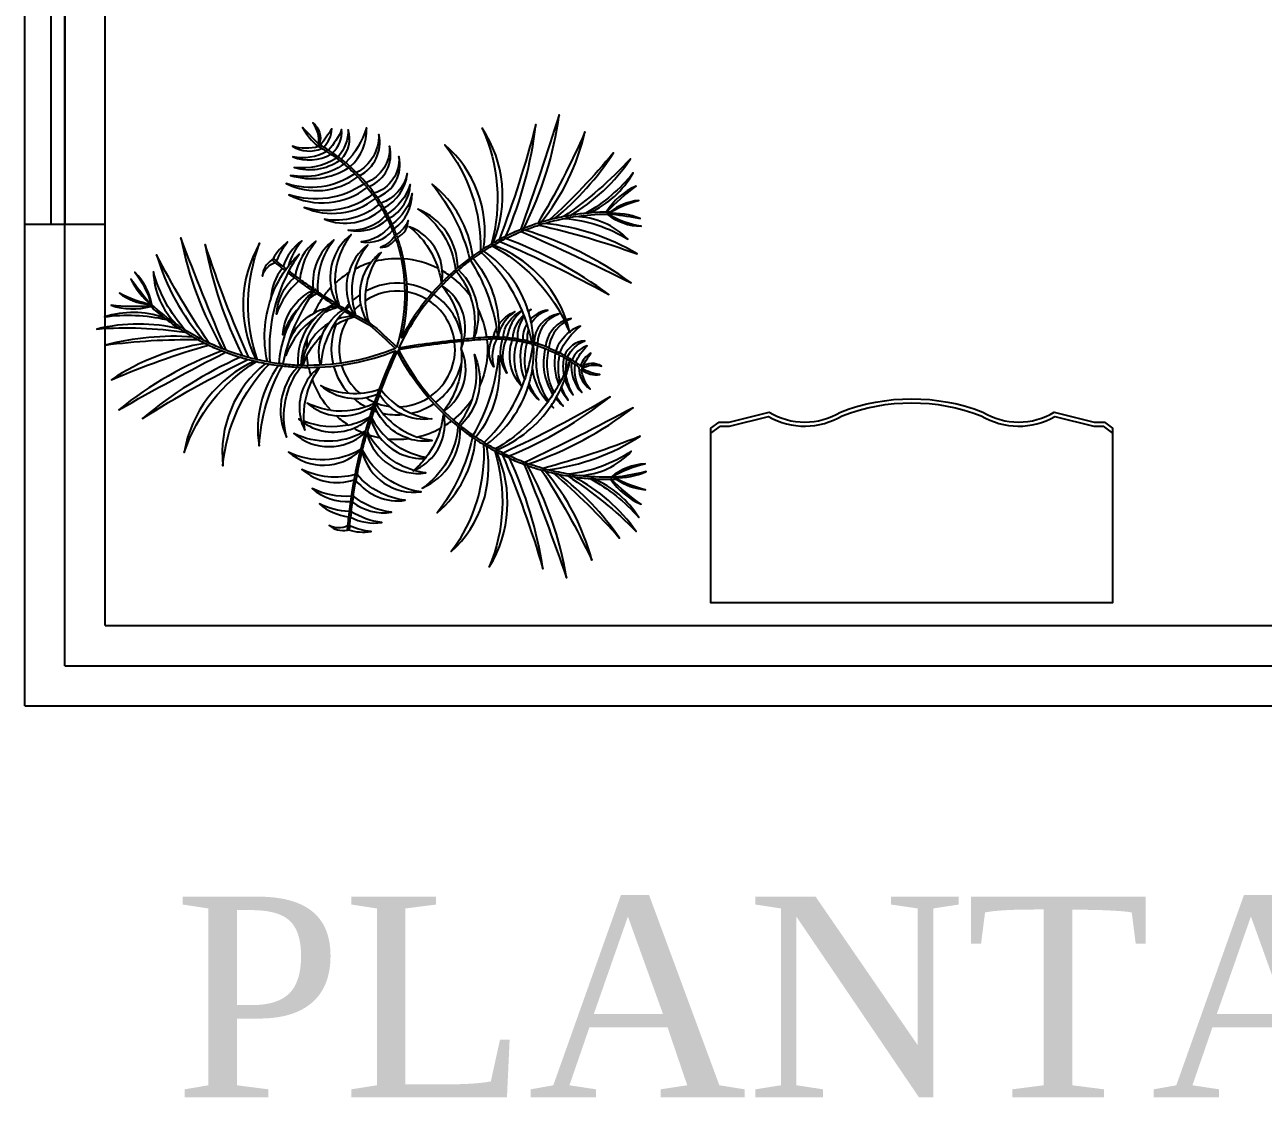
# Model space of a CAD drawing. Extents: x 220.6 to 320.1, y 139.4 to 202.4.
# Drawn here: x 226.362 to 229.448, y 172.025 to 174.705 of the extents above; entities that cross this region are included whole.
import ezdxf

# ---------------------------------------------------------------- set-up
doc = ezdxf.new("R2010")
doc.units = 0
doc.layers.get('0').update_dxf_attribs({"linetype": 'CONTINUOUS'})
for name, color, linetype in [('DIVISORIA', 5, 'CONTINUOUS'), ('Layer1', 252, 'CONTINUOUS'), ('MOBIL', 7, 'CONTINUOUS'), ('MOBIL-I', 251, 'CONTINUOUS'), ('VEGET', 64, 'CONTINUOUS'), ('VEGET-I', 62, 'CONTINUOUS')]:
    doc.layers.add(name, color=color, linetype=linetype)
doc.styles.add('STYLE2', font='times.ttf', dxfattribs={"height": 0.15})

# ---------------------------------------------------------------- blocks, each defined once
blk = doc.blocks.new('Arca')
at = {"layer": 'MOBIL'}
blk.add_lwpolyline([(0.5, -0.435), (0.48, -0.45), (0.455, -0.45), (0.355, -0.475, 0.28169), (0.1775, -0.475, -0.186207), (-0.1775, -0.475, 0.28169), (-0.355, -0.475), (-0.455, -0.45), (-0.48, -0.45), (-0.5, -0.435), (-0.5, 0), (0.5, 0)], format="xyb", close=True, dxfattribs=at)
at = {"layer": 'MOBIL-I'}
blk.add_lwpolyline([(0.5, -0.4225), (0.4767, -0.44), (0.4538, -0.44), (0.3566, -0.4643, 0.27396), (0.1731, -0.466, -0.185255), (-0.1731, -0.466, 0.27396), (-0.3566, -0.4643), (-0.4538, -0.44), (-0.4767, -0.44), (-0.5, -0.4225)], format="xyb", dxfattribs=at)
blk = doc.blocks.new('Veget_12')
at = {"layer": 'VEGET'}
for points in [[(-0.1955, 0.5108, 0.196497), (-0.2103, 0.5634, -0.339351), (-0.1943, 0.5098, -0.001093), (-0.1943, 0.5096), (-0.2355, 0.5522, 0.109533), (-0.1964, 0.5051, -0.000646), (-0.1954, 0.5045, -0.146881), (-0.261, 0.5055, 0.249702), (-0.1876, 0.5, -0.008474), (-0.1754, 0.4925, -0.182999), (-0.2601, 0.4787, 0.227209), (-0.1649, 0.4856, -0.010091), (-0.151, 0.4758, -0.182927), (-0.2566, 0.4527, 0.229826), (-0.1436, 0.4701, -0.008605), (-0.1323, 0.461, -0.199295), (-0.2653, 0.4327, 0.221467), (-0.1213, 0.4515, -0.01266), (-0.1057, 0.4369, -0.241086), (-0.2766, 0.4128, 0.288134), (-0.0982, 0.4293, -0.014047), (-0.0822, 0.4117, -0.231299), (-0.2696, 0.3842, 0.289254), (-0.0743, 0.4023, -0.012414), (-0.0615, 0.3857, -0.248707), (-0.2315, 0.353, 0.280333), (-0.0541, 0.3753, -0.010048), (-0.0448, 0.3611, -0.231558), (-0.1812, 0.3235, 0.285972), (-0.0374, 0.3487, -0.010639), (-0.0287, 0.333, -0.236286), (-0.1222, 0.2958, 0.228942), (-0.0236, 0.3231, -0.010354), (-0.0162, 0.3073, -0.199826), (-0.0893, 0.2672, 0.275871), (-0.0112, 0.2954, -0.008857), (-0.0058, 0.2814, -0.154321), (-0.0416, 0.2533, 0.258261), (-0.0035, 0.2749, -0.030774), (0.0105, 0.2249, 0.073569)], [(0.1358, -0.1796, 0.008761), (0.1515, -0.1928, -0.228296), (0.0626, -0.3466, 0.30667), (0.1573, -0.1975, 0.016073), (0.1875, -0.2199, -0.111271), (0.1, -0.408, 0.196953), (0.1955, -0.2254, 0.010075), (0.2154, -0.2382, -0.174181), (0.135, -0.5049, 0.2582), (0.2232, -0.2428, 0.009787), (0.2431, -0.2541, -0.175168), (0.2295, -0.5432, 0.249628), (0.2478, -0.2566, 0.007062), (0.2626, -0.2642, -0.026555), (0.3634, -0.5479, 0.070199), (0.28, -0.2724, 0.016905), (0.3166, -0.2875, -0.011876), (0.422, -0.5705, 0.083846), (0.3249, -0.2905, 0.015718), (0.36, -0.3018, -0.031946), (0.485, -0.5261, 0.11194), (0.3691, -0.3043, 0.008888), (0.3893, -0.3094, -0.036883), (0.5541, -0.4717, 0.081452), (0.4024, -0.3123, 0.009879), (0.4251, -0.3165, -0.057239), (0.5959, -0.4551, 0.118477), (0.4407, -0.3189, 0.017265), (0.4809, -0.3231, -0.090095), (0.6018, -0.4199, 0.156383), (0.4894, -0.3236, 0.018041), (0.5317, -0.3244, 0.144632), (0.608, -0.3871, -0.03724), (0.5326, -0.3244, 0.005673), (0.5459, -0.324, 0.137026), (0.619, -0.3508, -0.07322), (0.541, -0.3204, 0.11371), (0.6207, -0.3055, -0.016598), (0.5516, -0.3188, -0.007537), (0.5341, -0.3194, -0.091874), (0.6177, -0.2864, 0.164846), (0.533, -0.3194, -0.034164), (0.4538, -0.3156, 0.198599), (0.5834, -0.255, -0.116154), (0.4287, -0.3121, -0.022934), (0.3766, -0.3011, 0.108995), (0.6056, -0.2176, -0.031808), (0.3627, -0.2974, -0.015992), (0.3273, -0.2861, 0.083632), (0.5878, -0.1464, -0.011872), (0.3184, -0.2829, -0.018411), (0.279, -0.2664, 0.071243), (0.5311, -0.1189, -0.026608), (0.264, -0.2593, -0.007675), (0.2482, -0.2512, 0.145995), (0.3837, -0.141, 0.012828), (0.3896, -0.1463, -0.011311), (0.3845, -0.1399, 0.016484), (0.3952, -0.1229, 0.048154), (0.414, -0.1425, -0.044838), (0.3971, -0.1196, 0.018482), (0.4075, -0.0995, 0.057754), (0.4259, -0.1273, -0.061447), (0.4098, -0.0945, 0.017061), (0.4177, -0.0752, 0.101227), (0.4385, -0.1141, -0.102531), (0.4213, -0.065, 0.029389), (0.4306, -0.0303, -0.003222), (0.4344, -0.0328, 0.225947), (0.4598, -0.1084, -0.181854), (0.4432, -0.0387, -0.008531), (0.453, -0.0458, 0.247708), (0.4809, -0.1004, -0.143025), (0.4592, -0.0513, 0.219665), (0.505, -0.0635, -0.099835), (0.4604, -0.0487, -0.21884), (0.5091, -0.0428, 0.315728), (0.4601, -0.0449, -0.001312), (0.4826, -0.0103, 0.181035), (0.4563, -0.0419, 0.00655), (0.4446, -0.0336, -0.089212), (0.4733, 0.008, 0.223385), (0.4357, -0.0276, 0.00969), (0.4239, -0.0203, -0.181136), (0.4674, 0.0204, 0.289028), (0.417, -0.0163, 0.007628), (0.4051, -0.01, -0.125725), (0.457, 0.0573, 0.079591), (0.4297, 0.043, 0.023263), (0.4219, 0.0704, -0.036773), (0.4336, 0.076, 0.041452), (0.4211, 0.0726, 0.223184), (0.24, 0.2589, -0.007675), (0.2556, 0.2676, -0.026608), (0.5271, 0.1358, 0.071243), (0.2703, 0.2752, -0.018411), (0.3093, 0.2929, -0.011872), (0.5828, 0.165, 0.083632), (0.318, 0.2964, -0.015992), (0.353, 0.3088, -0.031808), (0.5983, 0.2368, 0.108995), (0.3668, 0.313, -0.022934), (0.4185, 0.3256, -0.116154), (0.575, 0.2735, 0.198599), (0.4435, 0.3299, -0.034164), (0.5226, 0.3362, 0.164846), (0.6083, 0.306, -0.091874), (0.5236, 0.3362, -0.005552), (0.5365, 0.3362, -0.016458), (0.6055, 0.3253, 0.11371), (0.5253, 0.3376, -0.07322), (0.6023, 0.3704, 0.137372), (0.5299, 0.3413, 0.003388), (0.522, 0.3412, -0.03724), (0.5953, 0.4062, 0.144632), (0.5211, 0.3412, 0.018041), (0.4789, 0.3391, 0.156383), (0.5881, 0.4388, -0.090095), (0.4704, 0.3383, 0.017265), (0.4303, 0.3328, 0.118477), (0.5811, 0.4739, -0.057239), (0.4148, 0.3299, 0.009879), (0.3922, 0.3249, 0.081452), (0.5388, 0.4891, -0.036883), (0.3792, 0.3216, 0.008888), (0.3592, 0.3159, 0.11194), (0.468, 0.5413, -0.031946), (0.3502, 0.3131, 0.015718), (0.3155, 0.3007, 0.083846), (0.4036, 0.5837, -0.011876), (0.3073, 0.2974, 0.016905), (0.2711, 0.2812, 0.070199), (0.3458, 0.5592, -0.026555), (0.254, 0.2724, 0.007062), (0.2395, 0.2644, 0.249628), (0.2121, 0.5502, -0.175168), (0.2349, 0.2617, 0.009787), (0.2153, 0.2498, 0.2582), (0.1189, 0.5089, -0.174181), (0.2077, 0.2449, 0.010075), (0.1883, 0.2315, 0.196953), (0.087, 0.411, -0.111271), (0.1804, 0.2258, 0.016073), (0.1509, 0.2024, 0.30667), (0.0516, 0.3484, -0.228296), (0.1452, 0.1975, 0.008761), (0.13, 0.1838, 0.022939)], [(0.0157, 0.2246, 0.032904), (0.0005, 0.2787, 0.317856), (0.0272, 0.3203, -0.182485), (-0.0018, 0.2852, 0.008732), (-0.0073, 0.2991, 0.237757), (0.0376, 0.3879, -0.181755), (-0.0124, 0.311, 0.009722), (-0.0195, 0.326, 0.260759), (0.0327, 0.41, -0.17378), (-0.0248, 0.3363, 0.010192), (-0.0332, 0.3516, 0.252617), (0.0253, 0.4371, -0.260535), (-0.0405, 0.3636, 0.009886), (-0.0498, 0.3777, 0.378858), (0.0044, 0.4795, -0.346761), (-0.057, 0.388, 0.012354), (-0.0699, 0.4048, 0.373521), (-0.0189, 0.5059, -0.326048), (-0.0776, 0.4141, 0.014119), (-0.0938, 0.432, 0.339397), (-0.0454, 0.5342, -0.281611), (-0.1013, 0.4396, 0.012773), (-0.1172, 0.4546, 0.238874), (-0.0767, 0.5514, -0.126845), (-0.1284, 0.4643, 0.008463), (-0.1396, 0.4734, 0.290901), (-0.122, 0.5459, -0.182356), (-0.1471, 0.4791, 0.009727), (-0.1607, 0.4888, 0.225145), (-0.1383, 0.5468, -0.089929), (-0.1712, 0.4958, 0.008098), (-0.183, 0.5031, 0.181535), (-0.1627, 0.5486, -0.001325), (-0.1907, 0.5076, 0.002449), (-0.1944, 0.5097, 0.34205)], [(-0.1541, 0.1641, -0.173161), (-0.1143, 0.2851, 0.285814), (-0.1644, 0.1538, 0.031249)], [(0.1126, 0.1949, 0.294809), (0.0303, 0.3048, -0.150745), (0.102, 0.2007, 0.100395)], [(-0.1823, 0.1321, -0.003274), (-0.1968, 0.1418, -0.185699), (-0.1575, 0.272, 0.266584), (-0.209, 0.1501, -0.007436), (-0.2415, 0.1731, -0.139054), (-0.2027, 0.2689, 0.196503), (-0.2538, 0.1823, -0.003728), (-0.2697, 0.1944, -0.030052), (-0.2438, 0.2365, 0.034089), (-0.2699, 0.2077, -0.093143), (-0.2378, 0.2699, 0.152286), (-0.2838, 0.2054, -0.003954), (-0.3002, 0.2187, -0.073333), (-0.273, 0.2668, 0.103416), (-0.3087, 0.2258, -0.675485), (-0.3121, 0.2221, 0.229983), (-0.3358, 0.1819, -0.251353), (-0.304, 0.2154, 0.004284), (-0.2862, 0.201, 0.154749), (-0.3148, 0.1259, 0.140718), (-0.3241, -0.0315, -0.010568), (-0.3482, -0.0266, -0.175567), (-0.3425, 0.2634, 0.25167), (-0.3521, -0.0257, -0.007675), (-0.3694, -0.0214, -0.026608), (-0.4781, 0.2602, 0.071243), (-0.3854, -0.0169, -0.018411), (-0.4259, -0.0032, -0.011872), (-0.5388, 0.2768, 0.083632), (-0.4347, 0.0002, -0.015992), (-0.4688, 0.015, -0.031808), (-0.5991, 0.2349, 0.108995), (-0.4817, 0.0213, -0.022934), (-0.5281, 0.0474, -0.116154), (-0.607, 0.1922, 0.198599), (-0.5493, 0.0613, -0.034164), (-0.6115, 0.1105, 0.164846), (-0.6535, 0.1911, -0.091874), (-0.6123, 0.1112, -0.004117), (-0.6193, 0.1177, -0.016919), (-0.6634, 0.1743, 0.11371), (-0.6133, 0.1106, -0.07322), (-0.6919, 0.1391, 0.136761), (-0.6195, 0.1111, 0.00291), (-0.6145, 0.1065, -0.03724), (-0.7125, 0.1089, 0.144632), (-0.6138, 0.1059, 0.018041), (-0.5815, 0.0786, 0.156383), (-0.7294, 0.0802, -0.090095), (-0.5747, 0.0734, 0.017265), (-0.5417, 0.0501, 0.118477), (-0.7482, 0.0498, -0.057239), (-0.5284, 0.0416, 0.009879), (-0.5084, 0.0299, 0.081452), (-0.7276, 0.0098, -0.036883), (-0.4967, 0.0234, 0.008888), (-0.4782, 0.0139, 0.11194), (-0.7114, -0.0767, -0.031946), (-0.4697, 0.0098, 0.015718), (-0.4358, -0.0048, 0.083846), (-0.6932, -0.1516, -0.011876), (-0.4276, -0.008, 0.016905), (-0.3901, -0.0207, 0.070199), (-0.6343, -0.1731, -0.026555), (-0.3716, -0.026, 0.007062), (-0.3555, -0.03, 0.249628), (-0.5304, -0.2577, -0.175168), (-0.3503, -0.0312, 0.009787), (-0.3278, -0.0359, 0.2582), (-0.434, -0.2911, -0.174181), (-0.3189, -0.0374, 0.010075), (-0.2956, -0.0409, 0.196953), (-0.3439, -0.2413, -0.111271), (-0.2859, -0.0421, 0.016073), (-0.2484, -0.0451, 0.30667), (-0.2754, -0.2197, -0.228296), (-0.2409, -0.0454, 0.008761), (-0.2204, -0.0458, 0.022939)], [(-0.1046, 0.1993, -0.091), (-0.073, 0.26, 0.163378), (-0.1207, 0.1901, 0.047115)], [(-0.055, 0.2183, -0.036015), (-0.0399, 0.2409, 0.068238), (-0.0654, 0.2154, 0.047136)], [(0.2007, 0.102, 0.174599), (0.1527, 0.1974, -0.016348), (0.1824, 0.2211, -0.096704)], [(0.1824, 0.2211, -0.096704), (0.2479, 0.0526, 0.065237), (0.2391, 0.0301, 0.000419), (0.2385, 0.0301), (0.2383, 0.0301, 0.001663), (0.2232, 0.0291, 0.085344)], [(-0.272, 0.1899, 0.140523), (-0.317, -0.0327, 0.010124), (-0.2938, -0.0361, -0.138829), (-0.2442, 0.1034, 0.106077), (-0.285, 0.0351, -0.267567), (-0.2112, 0.1455, -0.007749), (-0.2451, 0.1696, 0.133418), (-0.3005, 0.0872, -0.197101), (-0.2561, 0.1778, -0.003808), (-0.2724, 0.1902)], [(0.1341, 0.1808, -0.008097), (0.1481, 0.1934, -0.087635), (0.1829, 0.1313)], [(-0.1851, 0.1281, -0.003436), (-0.2005, 0.1382, 0.029333), (-0.219, 0.126, 0.094066), (-0.2848, -0.0372, 0.016631), (-0.2463, -0.0402, -0.1786)], [(-0.2137, 0.0707, 0.144874), (-0.277, -0.0163, -0.254884), (-0.2065, 0.0897, -0.048866)], [(-0.2463, -0.0402, -0.1786), (-0.216, 0.0633, -0.008554)], [(-0.2231, 0.03, 0.090284), (-0.2402, -0.0404, 0.008097), (-0.2214, -0.0408, -0.027842)], [(-0.2246, -0.0155, 0.035297), (-0.2348, -0.0394, -0.366572), (-0.2352, -0.0394, -0.08219), (-0.2251, 0.002, -0.031169)], [(0.2171, -0.2333, 0.115228), (0.3181, -0.0755, -0.165702), (0.313, 0.0176, 0.010075), (0.299, 0.0202, 0.223516), (0.3105, -0.092, -0.274752), (0.3101, -0.0929, -0.277747), (0.287, 0.022, 0.010686), (0.272, 0.0237, 0.235094), (0.2735, -0.0605, -0.227839), (0.2627, 0.0244, 0.007496), (0.2521, 0.0249), (0.2517, 0.0249, 0.002637), (0.248, 0.025, 0.198541), (0.2407, -0.0442, -0.273693), (0.2371, 0.025, 0.001461), (0.2238, 0.0241, -0.133271)], [(0.2053, -0.0923, -0.180095), (0.1575, -0.1913, 0.017102), (0.1893, -0.2151, 0.111381), (0.2527, -0.0174, -0.201249), (0.1963, -0.2199, 0.010644), (0.2171, -0.2333, 0.115228)], [(-0.2153, -0.0658, 0.237435), (-0.2395, -0.1769, -0.008495), (-0.2453, -0.1742, 0.01585), (-0.2388, -0.1795, 0.048298), (-0.23, -0.2022, -0.020925), (-0.232, -0.1844, 0.248521), (-0.1082, -0.1974, 0.02818)], [(-0.1216, -0.1894, -0.14981), (-0.2323, -0.18, -0.124183), (-0.2115, -0.0772, 0.098921)], [(-0.1655, -0.1525, -0.081837), (-0.2245, -0.1347, 0.153952), (-0.1512, -0.1667, 0.041473)], [(0.1532, -0.1878, 0.088511), (0.1875, -0.1246, -0.078713)], [(0.1398, -0.1764, 0.007571), (0.1532, -0.1878, 0.088511)], [(-0.0853, -0.2083, -0.239912), (-0.2572, -0.2105, 0.377655), (-0.0814, -0.2099, 0.00101), (-0.0806, -0.2102, 0.007709), (-0.0911, -0.2502, -0.252386), (-0.2707, -0.2568, 0.386946), (-0.0918, -0.2532, 0.011413), (-0.1049, -0.313, -0.181744), (-0.2375, -0.2999, 0.267567), (-0.1073, -0.3257, 0.007749), (-0.1142, -0.3667, -0.133418), (-0.2117, -0.3477, 0.197101), (-0.1162, -0.3803, 0.004676), (-0.1195, -0.4052, -0.102074), (-0.1936, -0.3859, 0.152625), (-0.121, -0.4179, 0.004284), (-0.1234, -0.4408, -0.251353), (-0.1696, -0.4396, 0.229983), (-0.1244, -0.4513, -0.014727), (-0.1218, -0.4507, 0.108264), (-0.0651, -0.4552, -0.073333), (-0.1183, -0.4405, -0.003954), (-0.1161, -0.4194, 0.152286), (-0.0381, -0.4325, -0.108204), (-0.1145, -0.4055, -0.004457), (-0.1114, -0.3819, 0.196503), (-0.0139, -0.4069, -0.139054), (-0.1091, -0.3667, -0.007436), (-0.1025, -0.3274, 0.266584), (0.0202, -0.3771, -0.185699), (-0.0997, -0.313, -0.010962), (-0.0872, -0.2557, 0.384218), (0.06, -0.3558, -0.251822), (-0.0863, -0.2519, -0.007733), (-0.0759, -0.2119, 0.00108), (-0.075, -0.2123, 0.37654), (0.0714, -0.3089, -0.039649), (0.042, -0.3028, 0.290155), (0.1187, -0.1912, 0.022939)], [(-0.0423, -0.2211, 0.246361), (0.0697, -0.273, -0.048035), (0.0412, -0.3026, -0.195329), (-0.0703, -0.2139, 0.032147)], [(0.1083, -0.1973, -0.096277), (0.0717, -0.2705, -0.142028), (-0.0229, -0.2239, 0.058444)], [(0.0295, -0.2232, 0.109806), (0.087, -0.2279, -0.050161), (0.05, -0.2195, 0.069557)]]:
    blk.add_lwpolyline(points, format="xyb", dxfattribs=at)
for points in [[(0.3268, 0.0942, 0.16797), (0.2156, 0.2441, -0.010568), (0.2365, 0.2569, -0.155772), (0.4167, 0.0709, 0.275998), (0.37, 0.0059, 0.014133), (0.3509, 0.0127, -0.324541), (0.4031, 0.0874, 0.371884), (0.3411, 0.0157, 0.000895), (0.3399, 0.016, 0.042814), (0.3344, 0.0645, -0.179613), (0.3751, 0.097, 0.171025), (0.3324, 0.0738, 0.01758), (0.3271, 0.0932, -0.026095), (0.3341, 0.0987, 0.023285)], [(0.3157, 0.085, 0.115579), (0.2095, 0.2401, 0.010644), (0.1892, 0.2261, -0.167673), (0.253, 0.0607, -0.142219), (0.2933, 0.0932, 0.155825), (0.253, 0.0402, -0.009453), (0.2524, 0.0299, -0.007959), (0.2638, 0.0293, -0.262459), (0.3097, 0.0949, -0.877804), (0.3098, 0.0947, 0.174709), (0.2736, 0.0286, -0.010156), (0.2881, 0.0269, -0.181292)], [(0.3238, 0.0622, 0.0126), (0.317, 0.0818, 0.179793), (0.2996, 0.0252, -0.009882), (0.3136, 0.0225, -0.14276)], [(0.3958, -0.0052, -0.154716), (0.4294, 0.0428, 0.016225), (0.4181, 0.068, 0.227894), (0.3783, 0.0026, -0.012327)], [(0.2515, 0.0299, 0.002037), (0.2509, 0.0337, 0.0089), (0.2499, 0.03, -0.001059)], [(0.3355, 0.0173, 0.020296), (0.3276, 0.0497, 0.100431), (0.324, 0.0202, -0.0083)], [(0.3366, 0.0118, 0.00954), (0.3235, 0.0152, 0.130425), (0.3218, -0.0644, 0.043508), (0.3377, 0.0054, 0.003944)], [(0.3504, 0.0076, -0.014048), (0.3692, 0.0008, 0.213683), (0.3881, -0.1132, -0.011603), (0.377, -0.1295, -0.200309)], [(0.3775, -0.0025, -0.01269), (0.3939, -0.0099, 0.140639), (0.4027, -0.0891, -0.013396), (0.391, -0.1087, -0.173266)], [(0.4063, -0.0827, -0.114415), (0.4048, -0.0154, -0.008615), (0.4155, -0.0212, 0.100649), (0.4152, -0.0651, -0.011597)], [(0.4302, -0.03, 0.006549), (0.4223, -0.0252, 0.056536), (0.4204, -0.054, 0.015222)], [(0.2233, -0.2371, 0.158963), (0.3267, -0.0934, 0.074113), (0.3531, -0.1268, -0.076439), (0.3289, -0.0863, 0.032369), (0.3369, -0.0502, 0.149616), (0.3751, -0.1321, -0.104074), (0.2446, -0.2492, -0.010568)]]:
    blk.add_lwpolyline(points, format="xyb", close=True, dxfattribs=at)
at = {"layer": 'VEGET', "color": 42}
for points in [[(0.0105, 0.2249, 0.073569), (-0.055, 0.2183, -0.036015)], [(0.102, 0.2007, 0.100395), (0.0157, 0.2246, 0.032904)], [(-0.1207, 0.1901, 0.047115), (-0.1541, 0.1641, -0.173161)], [(-0.0654, 0.2154, 0.047136), (-0.1046, 0.1993, -0.091)], [(0.13, 0.1838, 0.022939), (0.1126, 0.1949, 0.294809)], [(0.1834, 0.1305, 0.078713), (0.1341, 0.1808, -0.008097)], [(-0.2065, 0.0897, -0.048866), (-0.1851, 0.1281, -0.003436)], [(-0.1644, 0.1538, 0.031249), (-0.1823, 0.1321, -0.003274)], [(0.2232, 0.0291, 0.085344), (0.2007, 0.102, 0.174599)], [(-0.216, 0.0633, -0.008554), (-0.2137, 0.0707, 0.144874)], [(-0.2251, 0.002, -0.031169), (-0.2231, 0.03, 0.090284)], [(0.2238, 0.0241, -0.133271), (0.2053, -0.0923, -0.180095)], [(-0.2214, -0.0408, -0.027842), (-0.2246, -0.0159), (-0.2246, -0.0155, 0.035297)], [(-0.2204, -0.0458, 0.022939), (-0.2153, -0.0658, 0.237435)], [(-0.2115, -0.0772, 0.098921), (-0.1655, -0.1525, -0.081837)], [(0.1875, -0.1246, -0.078713), (0.1398, -0.1764, 0.007571)], [(-0.1512, -0.1667, 0.041473), (-0.1216, -0.1894, -0.14981)], [(0.1187, -0.1912, 0.022939), (0.1358, -0.1796, 0.008761)], [(-0.1082, -0.1974, 0.02818), (-0.0853, -0.2083, -0.239912)], [(-0.0703, -0.2139, 0.032147), (-0.0423, -0.2211, 0.246361)], [(0.05, -0.2195, 0.069557), (0.1083, -0.1973, -0.096277)], [(-0.0229, -0.2239, 0.058444), (0.0295, -0.2232, 0.109806)]]:
    blk.add_lwpolyline(points, format="xyb", dxfattribs=at)
at = {"layer": 'VEGET'}
blk.add_arc((0.4601, -0.0449), 0, 0, 0, dxfattribs=at)
at = {"layer": 'VEGET-I'}
for points in [[(-0.1964, 0.5051, 0.027335), (-0.1943, 0.5096, -0.217634)], [(-0.1876, 0.5, 0.005357), (-0.1954, 0.5045, 0.358744)], [(-0.183, 0.5031, 0.00522), (-0.1907, 0.5076, 0.34205)], [(-0.1607, 0.4888, 0.007423), (-0.1712, 0.4958, 0.34205)], [(-0.1649, 0.4856, 0.007412), (-0.1754, 0.4925, 0.358744)], [(-0.1436, 0.4701, 0.005504), (-0.151, 0.4758, 0.358744)], [(-0.1396, 0.4734, 0.005521), (-0.1471, 0.4791, 0.34205)], [(-0.1172, 0.4546, 0.008676), (-0.1284, 0.4643, 0.34205)], [(-0.1213, 0.4515, 0.008601), (-0.1323, 0.461, 0.358744)], [(-0.0982, 0.4293, 0.006309), (-0.1057, 0.4369, 0.358744)], [(-0.0938, 0.432, 0.006196), (-0.1013, 0.4396, 0.34205)], [(-0.0743, 0.4023, 0.007289), (-0.0822, 0.4117, 0.358744)], [(-0.0699, 0.4048, 0.00709), (-0.0776, 0.4141, 0.34205)], [(-0.0541, 0.3753, 0.007547), (-0.0615, 0.3857, 0.358744)], [(-0.0498, 0.3777, 0.007389), (-0.057, 0.388, 0.34205)], [(-0.0374, 0.3487, 0.008521), (-0.0448, 0.3611, 0.358744)], [(-0.0332, 0.3516, 0.008187), (-0.0405, 0.3636, 0.34205)], [(0.522, 0.3412, 0.000378), (0.5211, 0.3412, 0.34205)], [(0.5299, 0.3413, 0.010189), (0.5253, 0.3376, -0.07322)], [(-0.0236, 0.3231, 0.006573), (-0.0287, 0.333, 0.358744)], [(-0.0195, 0.326, 0.006784), (-0.0248, 0.3363, 0.34205)], [(-0.0073, 0.2991, 0.007551), (-0.0124, 0.311, 0.34205)], [(0.3592, 0.3159, 0.004036), (0.3502, 0.3131, 0.34205)], [(0.3668, 0.313, 0.006188), (0.353, 0.3088, -0.017284)], [(0.3922, 0.3249, 0.005709), (0.3792, 0.3216, 0.34205)], [(0.4303, 0.3328, 0.006714), (0.4148, 0.3299, 0.34205)], [(0.4435, 0.3299, 0.010919), (0.4185, 0.3256, -0.017284)], [(0.4789, 0.3391, 0.003648), (0.4704, 0.3383, 0.34205)], [(0.5236, 0.3362, 0.000462), (0.5226, 0.3362, -0.017284)], [(-0.0112, 0.2954, 0.007642), (-0.0162, 0.3073, 0.358744)], [(-0.0035, 0.2749, 0.004076), (-0.0058, 0.2814, 0.358744)], [(0.0005, 0.2787, 0.004064), (-0.0018, 0.2852, 0.34205)], [(0.2711, 0.2812, 0.008209), (0.254, 0.2724, 0.34205)], [(0.3155, 0.3007, 0.003791), (0.3073, 0.2974, 0.34205)], [(0.318, 0.2964, 0.004048), (0.3093, 0.2929, -0.017284)], [(0.2153, 0.2498, 0.003859), (0.2077, 0.2449, 0.34205)], [(0.2395, 0.2644, 0.002276), (0.2349, 0.2617, 0.34205)], [(0.24, 0.2589, 0.001743), (0.2365, 0.2569, -0.017284)], [(0.2703, 0.2752, 0.007125), (0.2556, 0.2676, -0.017284)], [(0.1883, 0.2315, 0.004157), (0.1804, 0.2258, 0.34205)], [(0.1892, 0.2261, 0.003647), (0.1824, 0.2211, -0.017284)], [(0.2156, 0.2441, 0.003104), (0.2095, 0.2401, -0.017284)], [(-0.3148, 0.1259, -0.082287), (-0.2699, 0.2077, 0.030096)], [(-0.2697, 0.1944, 0.003081), (-0.272, 0.1899, 0.176085)], [(0.1509, 0.2024, 0.003177), (0.1452, 0.1975, 0.34205)], [(0.1527, 0.1974, 0.002616), (0.1481, 0.1934, -0.017284)], [(-0.2538, 0.1823, 0.002878), (-0.2415, 0.1731)], [(0.1112, 0.1583, 0.000079), (0.1111, 0.1582, -0.017284)], [(-0.219, 0.126, -0.014945), (-0.2031, 0.1493, 0.056899), (-0.2442, 0.1034, 0.197286)], [(-0.209, 0.1501, 0.000772), (-0.2056, 0.1478), (-0.2052, 0.1474)], [(-0.6145, 0.1065, 0.000378), (-0.6138, 0.1059, 0.040866)], [(-0.6115, 0.1105, -0.000462), (-0.6123, 0.1112)], [(-0.5815, 0.0786, 0.003648), (-0.5747, 0.0734, 0.040866)], [(-0.2137, 0.0707, -0.017782), (-0.2028, 0.0785)], [(0.317, 0.0818, 0.002128), (0.3157, 0.085, 0.15929)], [(0.3276, 0.0497, 0.007874), (0.3238, 0.0622, 0.15929)], [(0.4181, 0.068, 0.001867), (0.4167, 0.0709, 0.175567)], [(0.4211, 0.0726, -0.001977), (0.4219, 0.0704, 0.0174)], [(-0.5281, 0.0474, -0.010919), (-0.5493, 0.0613)], [(-0.5417, 0.0501, 0.006714), (-0.5284, 0.0416, 0.040866)], [(0.2509, 0.0337, 0.010093), (0.2479, 0.0526, 0.111381)], [(0.253, 0.0607, -0.018916), (0.253, 0.0402, 0.004427)], [(0.4297, 0.043, -0.001729), (0.4301, 0.041, 0.001174), (0.4294, 0.0428, 0.175567)], [(-0.5084, 0.0299, 0.005709), (-0.4967, 0.0234, 0.040866)], [(-0.4688, 0.015, -0.006188), (-0.4817, 0.0213)], [(-0.4782, 0.0139, 0.004036), (-0.4697, 0.0098, 0.040866)], [(-0.4259, -0.0032, -0.004048), (-0.4347, 0.0002)], [(0.248, 0.025, 0.006612), (0.2386, 0.0251, 0.000167), (0.2371, 0.025)], [(0.2499, 0.03, 0.007542), (0.2391, 0.0301)], [(0.2524, 0.0299, -0.004103), (0.252, 0.0255, 0.002389), (0.2515, 0.0299, 0.111381)], [(0.272, 0.0237, 0.006543), (0.2627, 0.0244)], [(0.299, 0.0202, 0.008533), (0.287, 0.022)], [(0.3235, 0.0152, 0.007554), (0.313, 0.0176)], [(0.3397, 0.0109, 0.002294), (0.3366, 0.0118, 0.007554)], [(0.3369, -0.0502, 0.034379), (0.3402, -0.0112, 0.010152), (0.3377, 0.0054, -0.043508)], [(0.3504, 0.0076, 0.007913), (0.3397, 0.0109, 0.002294)], [(0.3402, -0.0112, 0.019311), (0.3397, 0.0109, 0.255482)], [(0.3775, -0.0025, 0.006328), (0.3692, 0.0008)], [(-0.4358, -0.0048, 0.003791), (-0.4276, -0.008, 0.040866)], [(-0.3901, -0.0207, 0.008209), (-0.3716, -0.026, 0.040866)], [(-0.3694, -0.0214, -0.007125), (-0.3854, -0.0169)], [(-0.3555, -0.03, 0.002276), (-0.3503, -0.0312, 0.040866)], [(-0.3482, -0.0266, -0.001743), (-0.3521, -0.0257)], [(0.4048, -0.0154, 0.0086), (0.3939, -0.0099)], [(0.4223, -0.0252, 0.005519), (0.4155, -0.0212)], [(0.4306, -0.0303, 0.002558), (0.4312, -0.0273, -0.001751), (0.4302, -0.03)], [(-0.3278, -0.0359, 0.003859), (-0.3189, -0.0374, 0.040866)], [(-0.317, -0.0327, -0.003104), (-0.3241, -0.0315)], [(-0.2956, -0.0409, 0.004157), (-0.2859, -0.0421, 0.040866)], [(-0.2848, -0.0372, -0.003885), (-0.2938, -0.0361)], [(-0.2484, -0.0451, 0.003177), (-0.2409, -0.0454, 0.040866)], [(-0.2402, -0.0404, -0.002616), (-0.2463, -0.0402)], [(0.4204, -0.054, -0.007156), (0.4152, -0.0651)], [(0.4432, -0.0387, 0.007421), (0.4344, -0.0328)], [(0.3218, -0.0644, -0.007097), (0.3181, -0.0755)], [(0.3267, -0.0934, 0.006456), (0.3289, -0.0863, 0.010152)], [(0.4063, -0.0827, -0.004325), (0.4027, -0.0891)], [(0.4177, -0.0752, 0.00889), (0.4213, -0.065, -0.001751)], [(0.391, -0.1087, -0.003128), (0.3881, -0.1132)], [(0.3952, -0.1229, 0.003123), (0.3971, -0.1196, -0.001751)], [(0.4075, -0.0995, 0.004534), (0.4098, -0.0945, -0.001751)], [(0.377, -0.1295, -0.00192), (0.3751, -0.1321)], [(0.3837, -0.141, 0.001072), (0.3845, -0.1399, -0.001751)], [(-0.2395, -0.1769, 0.005309), (-0.2388, -0.1795, -0.020925)], [(-0.232, -0.1844, -0.005146), (-0.2323, -0.18, 0.369533)], [(-0.0791, -0.2049, -0.009368), (-0.0853, -0.2083, 0.377655)], [(-0.0814, -0.2099, 0.003168), (-0.0802, -0.2087, 0.391787)], [(-0.0755, -0.2104, 0.003602), (-0.075, -0.2123, -0.039649)], [(0.1573, -0.1975, -0.003177), (0.1515, -0.1928, 0.086941)], [(0.1532, -0.1878, 0.002388), (0.1575, -0.1913, 0.296259)], [(0.1893, -0.2151, 0.003647), (0.1963, -0.2199, 0.296259)], [(0.1955, -0.2254, -0.004157), (0.1875, -0.2199, 0.086941)], [(0.2232, -0.2428, -0.003859), (0.2154, -0.2382, 0.086941)], [(0.2171, -0.2333, 0.003104), (0.2233, -0.2371, 0.296259)], [(-0.0911, -0.2502, 0.000569), (-0.0918, -0.2532)], [(-0.0863, -0.2519, 0.00072), (-0.0872, -0.2557, 0.086941)], [(0.0717, -0.2705, -0.003736), (0.0697, -0.273, 0.294809)], [(0.2478, -0.2566, -0.002276), (0.2431, -0.2541, 0.086941)], [(0.2446, -0.2492, 0.001743), (0.2482, -0.2512, 0.296259)], [(0.28, -0.2724, -0.008209), (0.2626, -0.2642, 0.086941)], [(0.264, -0.2593, 0.007125), (0.279, -0.2664, 0.296259)], [(0.0412, -0.3026, -0.001903), (0.04, -0.3037, 0.004287), (0.042, -0.3028, 0.359478)], [(0.3249, -0.2905, -0.003791), (0.3166, -0.2875, 0.086941)], [(0.3184, -0.2829, 0.004048), (0.3273, -0.2861, 0.296259)], [(0.3691, -0.3043, -0.004036), (0.36, -0.3018, 0.086941)], [(0.3627, -0.2974, 0.006188), (0.3766, -0.3011, 0.296259)], [(-0.1049, -0.313, 0.002406), (-0.1073, -0.3257)], [(-0.0997, -0.313, 0.002758), (-0.1025, -0.3274, 0.086941)], [(0.4024, -0.3123, -0.005709), (0.3893, -0.3094, 0.086941)], [(0.4407, -0.3189, -0.006714), (0.4251, -0.3165, 0.086941)], [(0.4287, -0.3121, 0.010919), (0.4538, -0.3156, 0.296259)], [(0.4894, -0.3236, -0.003648), (0.4809, -0.3231, 0.086941)], [(0.5326, -0.3244, -0.000378), (0.5317, -0.3244, 0.086941)], [(0.533, -0.3194, 0.000462), (0.5341, -0.3194, 0.296259)], [(0.541, -0.3204, 0.002523), (0.5516, -0.3188, -0.11371)], [(0.5459, -0.324, -0.010528), (0.541, -0.3204, 0.07322)], [(-0.1142, -0.3667, 0.002559), (-0.1162, -0.3803)], [(-0.1091, -0.3667, 0.002878), (-0.1114, -0.3819, 0.086941)], [(-0.1195, -0.4052, 0.00239), (-0.121, -0.4179)], [(-0.1145, -0.4055, 0.002622), (-0.1161, -0.4194, 0.086941)], [(-0.1234, -0.4408, 0.001961), (-0.1244, -0.4513)], [(-0.1183, -0.4405, 0.00206), (-0.1194, -0.4514, 0.086941)]]:
    blk.add_lwpolyline(points, format="xyb", dxfattribs=at)
at = {"layer": 'VEGET-I', "color": 94}
for points in [[(-0.1272, 0.098, 0.01255), (-0.0684, 0.0656), (-0.068, 0.0653, -0.023023), (-0.0011, 0.0046, 0.13279), (0.0105, 0.2249, 0.358744)], [(-0.055, 0.2183, 0.209929), (-0.0707, 0.0668, 0.247818)], [(0.11, 0.1642, 0.07228), (0.011, 0.0279, 0.116598), (0.0157, 0.2246, 0.34205)], [(-0.1071, 0.0865, -0.204558), (-0.1207, 0.1901, 0.249828)], [(-0.1046, 0.1993, 0.155297), (-0.1034, 0.0845, 0.249828)], [(-0.0748, 0.0689, -0.301093), (-0.0654, 0.2154, 0.247818)], [(0.102, 0.2007, -0.043602), (0.11, 0.1642)], [(0.1112, 0.1655, 0.058472), (0.1126, 0.1949, -0.195633)], [(-0.1541, 0.1641, 0.075374), (-0.1442, 0.1082, 0.251822)], [(0.1111, 0.1582, 0.081515), (0.0043, 0.0033, -0.017284), (0.1603, 0.0239)], [(0.1112, 0.1655, 0.000734), (0.11, 0.1642, 0.34205)], [(0.1111, 0.1582, -0.198813), (0.1594, 0.0015, 0.3682), (0.1112, 0.1583, 0.3682)], [(0.13, 0.1838, 0.011195), (0.1112, 0.1655, 0.34205)], [(0.1341, 0.1808, 0.01382), (0.1112, 0.1583, -0.017284)], [(-0.1475, 0.1102, -0.088667), (-0.1644, 0.1538, 0.251822)], [(0.2007, 0.102, -0.126631), (0.1904, 0.0241, 0.13356), (0.1829, 0.1313, 0.223815)], [(-0.2232, 0.0297, -0.129352), (-0.159, 0.1101, 0.431375), (-0.1595, 0.1104, 0.119795), (-0.216, 0.0633)], [(-0.1308, 0.0944, 0.012738), (-0.071, 0.0613, -0.023021), (-0.0044, 0.0009, -0.095948), (-0.2214, -0.0408)], [(-0.1755, 0.1013, 0.062421), (-0.2065, 0.0897, -0.163076)], [(-0.1912, -0.04, -0.363818), (-0.119, 0.1057, 0.196473), (-0.1904, -0.04, 0.196473)], [(-0.1712, 0.0633, 0.160202), (-0.2251, 0.002, 0.366572)], [(-0.2247, -0.0158, -0.086364), (-0.1865, 0.0347)], [(0.1603, 0.0189, 0.017381), (0.0038, -0.0019, 0.096116), (0.1398, -0.1764, 0.296259)], [(0.1163, -0.1548, 0.361519), (0.1599, 0.001), (0.1593, -0.0003, -0.193822), (0.116, -0.1545)], [(0.2238, 0.0241, 0.003303), (0.1939, 0.0219), (0.193, 0.0218, 0.003031), (0.1656, 0.0194)], [(0.2232, 0.0291, 0.003276), (0.1935, 0.0269), (0.1926, 0.0268, 0.000136), (0.1914, 0.0267)], [(-0.2204, -0.0458, 0.094428), (-0.0049, -0.0047, 0.040866), (-0.0806, -0.2102)], [(0.1358, -0.1796, -0.094945), (0.0001, -0.0057, 0.041167), (-0.0759, -0.2119, 0.086941)], [(0.1875, -0.1246, 0.137722), (0.1926, -0.0141, -0.127824), (0.2053, -0.0923)], [(-0.1942, -0.0452, 0.058472), (-0.2153, -0.0658, -0.020925)], [(-0.2115, -0.0772, -0.043602), (-0.1925, -0.0451, 0.369533)], [(-0.0496, -0.113, -0.290683), (-0.1904, -0.0913, 0.200061), (-0.045, -0.1005, 0.204545)], [(-0.0401, -0.1018, 0.200478), (0.0866, -0.1743, -0.295535), (-0.0442, -0.113)], [(-0.1655, -0.1525, 0.148044), (-0.0572, -0.1348, 0.236606)], [(-0.06, -0.143, -0.183268), (-0.1512, -0.1667, 0.232701)], [(0.0295, -0.2232, -0.229229), (-0.0551, -0.1441)], [(-0.0525, -0.1365, 0.179749), (0.05, -0.2195, -0.347789)], [(-0.1216, -0.1894, 0.075449), (-0.0685, -0.1692, 0.232803)], [(-0.1082, -0.1974, 0.085229), (-0.0699, -0.1738, 0.351414)], [(-0.0651, -0.1751, 0.097476), (-0.0423, -0.2211, 0.362473)], [(-0.0637, -0.1707, 0.089256), (-0.0229, -0.2239, 0.239259)], [(0.1152, -0.1607, -0.043602), (0.1083, -0.1973, 0.294809)], [(0.1187, -0.1912, 0.058472), (0.1164, -0.1619, 0.359478)]]:
    blk.add_lwpolyline(points, format="xyb", dxfattribs=at)
at = {"layer": 'VEGET-I'}
for centre, radius, start, end in [((0.4042, -0.7157), 1.0603, 82.8282, 83.4385), ((0.5488, 1.2515), 1.3419, 230.0922, 230.5417), ((0.5488, 1.2515), 1.3369, 230.1054, 230.5776), ((0.5488, 1.2515), 1.3419, 231.5236, 231.9051), ((0.5488, 1.2515), 1.3369, 231.4837, 231.9051), ((0.5488, 1.2515), 1.3419, 233.1429, 233.7294), ((0.5488, 1.2515), 1.3419, 235.5053, 235.6228), ((0.5488, 1.2515), 1.3419, 235.6941, 236.0568), ((0.5488, 1.2515), 1.3369, 235.6966, 236.1018), ((0.5488, 1.2515), 1.3419, 236.8442, 239.3498), ((0.5488, 1.2515), 1.3369, 236.8522, 239.4668), ((-0.6055, 0.255), 0.1446, 264.4592, 266.9317), ((0.1937, 0.7983), 1.0603, 219.9318, 220.4366), ((0.0544, 0.0083), 0.2856, 17.284, 17.5039), ((0.0544, 0.0083), 0.2856, 11.3516, 13.2554), ((0.2403, -0.3294), 0.3595, 84.6851, 86.2418), ((0.2403, -0.3294), 0.3595, 80.493, 82.3576), ((0.2403, -0.3294), 0.3595, 76.54, 78.2282), ((0.2403, -0.3294), 0.3595, 73.9118, 74.6379), ((0.2403, -0.3294), 0.3595, 72.0853, 73.7068), ((0.2403, -0.3294), 0.3595, 67.4271, 68.8464), ((0.2854, -0.231), 0.2512, 61.562, 63.9436), ((0.2403, -0.3294), 0.3595, 59.2922, 60.5615), ((0.2403, -0.3294), 0.3595, 55.3685, 57.0714), ((0.3673, -0.1599), 0.1477, 51.0965, 52.9783), ((0.0947, -0.1209), 0.1894, 206.8096, 209.3866)]:
    blk.add_arc(centre, radius, start, end, dxfattribs=at)
at = {"layer": 'VEGET-I', "color": 42}
for radius, start, end in [(0.164, 83.3119, 118.7253), (0.164, 58.013, 81.5314), (0.164, 124.3105, 132.8357), (0.1443, 82.0813, 123.5355), (0.1443, 59.105, 80.0669), (0.164, 12.9611, 56.2484), (0.164, 136.535, 142.2522), (0.1443, 140.0145, 141.5074), (0.1443, 128.83, 137.8785), (0.1443, 8.8034, 57.1045), (0.1443, 149.0635, 194.1026), (0.1443, 143.5111, 145.7908), (0.164, 158.3925, 193.2465), (0.1443, 304.7211, 6.8172), (0.164, 195.0111, 222.2749), (0.1443, 196.1031, 229.8911), (0.164, 305.5772, 347.9421), (0.1443, 237.5228, 246.934), (0.1443, 272.1361, 302.7206), (0.164, 229.2045, 241.2665), (0.164, 245.139, 247.4741), (0.164, 249.2245, 252.3538), (0.1443, 248.9221, 262.6562), (0.164, 282.2951, 303.8126), (0.164, 257.2543, 274.6005)]:
    blk.add_arc((0, 0), radius, start, end, dxfattribs=at)
at = {"layer": 'VEGET-I', "color": 94}
for centre, radius, start, end in [((-0.0985, -0.0796), 0.1894, 104.628, 115.6788), ((-0.1452, -0.0277), 0.1329, 91.5909, 99.3977), ((-0.0562, -0.1028), 0.1894, 105.1765, 123.4739), ((-0.103, -0.0508), 0.1329, 92.7224, 109.7379), ((0, 0), 0.164, 150.2809, 152.7556), ((0.3805, -2.2429), 2.2775, 94.7756, 95.3827)]:
    blk.add_arc(centre, radius, start, end, dxfattribs=at)

msp = doc.modelspace()

# ---------------------------------------------------------------- linework, layer by layer
for p, q in [((226.3624, 173.0076), (226.3624, 193.2576)), ((226.5624, 173.2076), (226.5624, 178.0076)), ((226.5624, 173.2076), (236.4624, 173.2076)), ((226.3624, 173.0076), (236.4624, 173.0076))]:
    msp.add_line(p, q)
at = {"layer": 'DIVISORIA'}
for q in [(226.4624, 178.1076), (232.4624, 173.1076)]:
    msp.add_line((226.4624, 173.1076), q, dxfattribs=at)
at = {"layer": 'MOBIL-I', "color": 251}
for p, q in [((226.4274, 177.2076), (226.4274, 174.2076)), ((226.4624, 177.2076), (226.4624, 174.2076)), ((226.5624, 174.2076), (226.3624, 174.2076))]:
    msp.add_line(p, q, dxfattribs=at)

# ---------------------------------------------------------------- block references
at = {"layer": 'Layer1', "color": 252}
msp.add_blockref('Veget_12', (227.2901, 173.897), dxfattribs=at)
at = {"layer": 'Layer1', "color": 252, "rotation": 180}
msp.add_blockref('Arca', (228.572, 173.2648), dxfattribs=at)

# ---------------------------------------------------------------- texts
at = {"layer": 'Layer1', "color": 252, "style": 'STYLE2'}
msp.add_text('PLANTA  BAIXA  - EMPRESA DE TRANSPORTE ', height=0.5, dxfattribs=at).set_placement((226.7344, 172.0322))

doc.saveas('drawing.dxf')
